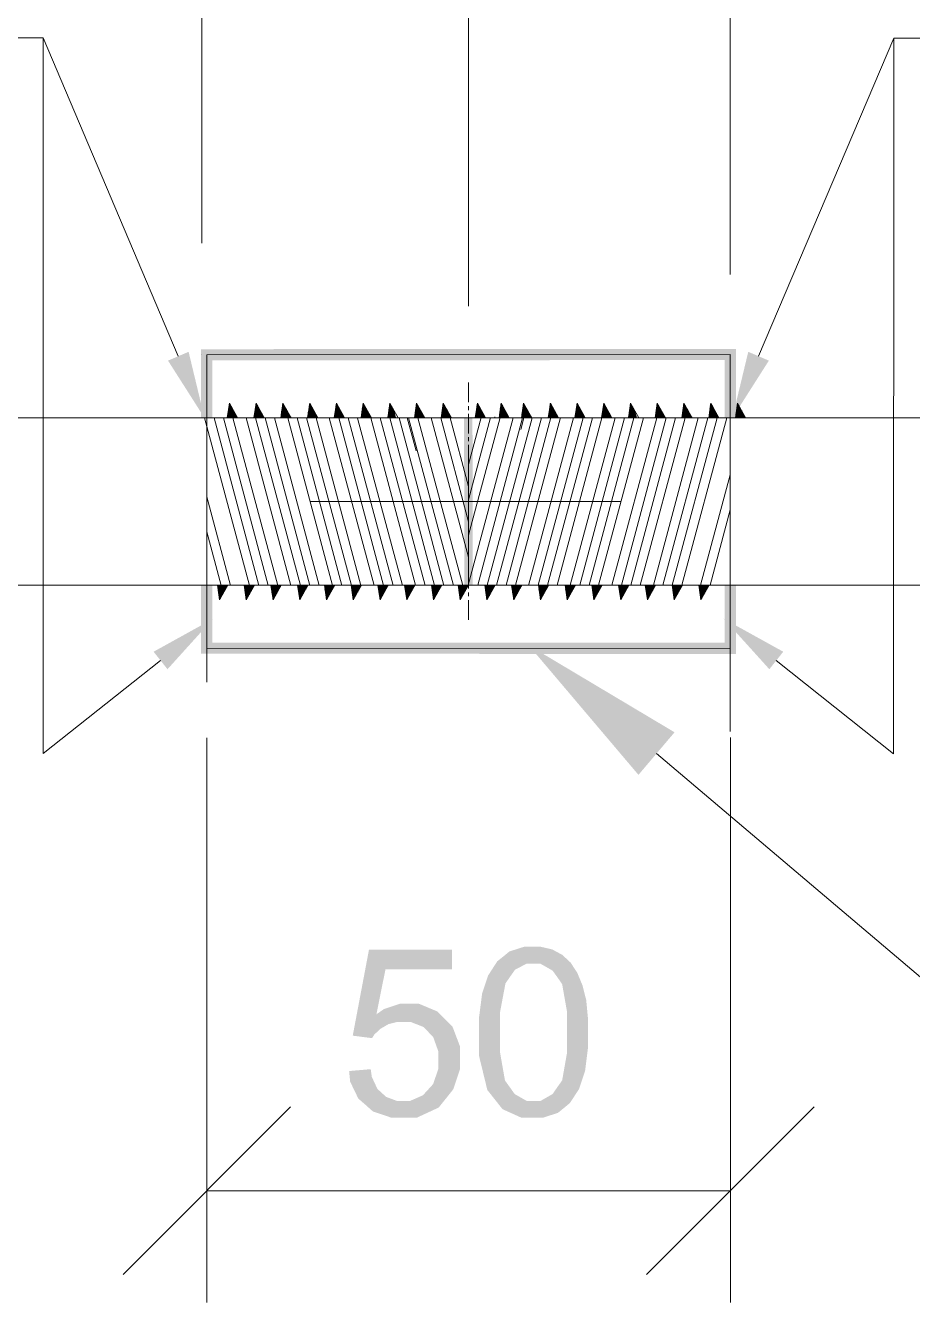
# Model space of a CAD drawing. Header units: millimetres. Extents: x 2 to 579, y 1 to 405.
# Drawn here: x 252.52 to 259.67, y 84.36 to 94.64 of the extents above; entities that cross this region are included whole.
import ezdxf

# ---------------------------------------------------------------- set-up
doc = ezdxf.new("R2010")
doc.units = ezdxf.units.MM
doc.linetypes.add('XKITLINE00', pattern=[0])
doc.layers.add('LinkedObject', color=7, linetype='Continuous', lineweight=0)

# ---------------------------------------------------------------- blocks, each defined once
blk = doc.blocks.new('*A4')
at = {"layer": 'LinkedObject'}
for color, points in [(6, [(253.667, 91.944), (253.833, 92.015), (253.961, 91.483)]), (4, [(258.244, 92.038), (254.024, 91.947), (253.934, 92.036)]), (4, [(253.934, 92.036), (254.024, 91.485), (253.934, 91.484)]), (4, [(254.024, 91.947), (254.024, 91.485), (253.934, 92.036)]), (4, [(258.154, 91.948), (254.024, 91.947), (258.244, 92.038)]), (4, [(258.244, 91.484), (258.154, 91.948), (258.244, 92.038)]), (6, [(258.344, 92.015), (258.51, 91.944), (258.216, 91.482)]), (4, [(258.154, 91.484), (258.154, 91.948), (258.244, 91.484)]), (4, [(256.053, 91.484), (256.124, 90.135), (256.056, 90.134)]), (4, [(256.121, 91.484), (256.124, 90.135), (256.053, 91.484)]), (4, [(254.023, 90.135), (254.024, 89.673), (253.933, 90.134)]), (4, [(253.933, 90.134), (254.024, 89.673), (253.934, 89.583)]), (4, [(258.244, 89.581), (258.154, 90.135), (258.244, 90.134)]), (4, [(258.154, 89.671), (258.154, 90.135), (258.244, 89.581)]), (6, [(253.663, 89.458), (253.551, 89.599), (254.03, 89.864)]), (6, [(258.626, 89.599), (258.514, 89.458), (258.147, 89.864)]), (4, [(254.024, 89.673), (258.154, 89.671), (253.934, 89.583)]), (4, [(253.934, 89.583), (258.154, 89.671), (258.244, 89.581)]), (1, [(257.75, 88.95), (257.459, 88.607), (256.574, 89.651)]), (7, [(255.42, 87.041), (255.156, 86.506), (255.287, 87.199)]), (7, [(255.957, 87.041), (255.287, 87.199), (255.957, 87.199)]), (7, [(255.42, 87.041), (255.287, 87.199), (255.957, 87.041)]), (7, [(256.464, 87.037), (256.321, 87.105), (256.37, 87.144)]), (7, [(256.418, 87.184), (256.555, 87.085), (256.37, 87.144)]), (7, [(256.37, 87.144), (256.555, 87.085), (256.464, 87.037)]), (7, [(256.54, 87.223), (256.555, 87.085), (256.418, 87.184)]), (7, [(256.614, 87.223), (256.555, 87.085), (256.54, 87.223)]), (7, [(256.555, 87.085), (256.614, 87.223), (256.612, 87.085)]), (7, [(256.614, 87.223), (256.67, 87.085), (256.612, 87.085)]), (7, [(256.763, 87.201), (256.614, 87.223), (256.668, 87.223)]), (7, [(256.804, 87.179), (256.614, 87.223), (256.763, 87.201)]), (7, [(256.767, 87.03), (256.614, 87.223), (256.804, 87.179)]), (7, [(256.67, 87.085), (256.614, 87.223), (256.767, 87.03)]), (7, [(256.804, 87.179), (256.806, 86.976), (256.767, 87.03)]), (7, [(256.845, 87.157), (256.806, 86.976), (256.804, 87.179)]), (7, [(256.913, 87.094), (256.806, 86.976), (256.845, 87.157)]), (7, [(255.347, 86.678), (255.156, 86.506), (255.42, 87.041)]), (7, [(256.321, 87.105), (256.43, 86.989), (256.248, 86.992)]), (7, [(256.43, 86.989), (256.321, 87.105), (256.464, 87.037)]), (7, [(256.939, 87.053), (256.806, 86.976), (256.913, 87.094)]), (7, [(256.939, 87.053), (256.844, 86.921), (256.806, 86.976)]), (7, [(256.966, 87.012), (256.844, 86.921), (256.939, 87.053)]), (7, [(256.387, 86.927), (256.174, 86.653), (256.223, 86.919)]), (7, [(256.344, 86.699), (256.174, 86.653), (256.387, 86.927)]), (7, [(256.248, 86.992), (256.43, 86.989), (256.223, 86.919)]), (7, [(256.223, 86.919), (256.43, 86.989), (256.387, 86.927)]), (7, [(257.008, 86.911), (256.844, 86.921), (256.966, 87.012)]), (7, [(256.223, 86.919), (256.174, 86.653), (256.199, 86.846)]), (7, [(257.023, 86.852), (256.883, 86.7), (256.844, 86.921)]), (7, [(257.023, 86.852), (256.844, 86.921), (257.008, 86.911)]), (7, [(257.038, 86.793), (256.883, 86.7), (257.023, 86.852)]), (7, [(255.535, 86.763), (255.347, 86.678), (255.407, 86.72)]), (7, [(255.517, 86.617), (255.347, 86.678), (255.535, 86.763)]), (7, [(255.517, 86.617), (255.535, 86.763), (255.557, 86.617)]), (7, [(255.557, 86.617), (255.535, 86.763), (255.622, 86.617)]), (7, [(255.601, 86.763), (255.622, 86.617), (255.535, 86.763)]), (7, [(255.838, 86.701), (255.601, 86.763), (255.69, 86.763)]), (7, [(255.726, 86.576), (255.601, 86.763), (255.838, 86.701)]), (7, [(255.622, 86.617), (255.601, 86.763), (255.726, 86.576)]), (7, [(257.053, 86.634), (256.883, 86.7), (257.038, 86.793)]), (7, [(255.156, 86.506), (255.347, 86.678), (255.444, 86.599)]), (7, [(255.444, 86.599), (255.347, 86.678), (255.517, 86.617)]), (7, [(255.726, 86.576), (255.838, 86.701), (255.766, 86.535)]), (7, [(255.766, 86.535), (255.838, 86.701), (255.805, 86.494)]), (7, [(255.899, 86.64), (255.805, 86.494), (255.838, 86.701)]), (7, [(255.805, 86.494), (255.899, 86.64), (255.845, 86.382)]), (7, [(255.845, 86.382), (255.899, 86.64), (256.02, 86.421)]), (7, [(256.02, 86.421), (255.899, 86.64), (255.96, 86.579)]), (7, [(256.174, 86.533), (256.344, 86.699), (256.344, 86.533)]), (7, [(256.174, 86.653), (256.344, 86.699), (256.174, 86.533)]), (7, [(257.053, 86.634), (256.883, 86.533), (256.883, 86.7)]), (7, [(257.053, 86.533), (256.883, 86.533), (257.053, 86.634)]), (7, [(255.412, 86.58), (255.156, 86.506), (255.444, 86.599)]), (7, [(255.38, 86.562), (255.156, 86.506), (255.412, 86.58)]), (7, [(255.33, 86.515), (255.156, 86.506), (255.38, 86.562)]), (7, [(255.156, 86.506), (255.33, 86.515), (255.312, 86.486)]), (7, [(256.344, 86.533), (256.174, 86.343), (256.174, 86.533)]), (7, [(256.344, 86.367), (256.174, 86.343), (256.344, 86.533)]), (7, [(257.053, 86.533), (256.883, 86.367), (256.883, 86.533)]), (7, [(257.053, 86.415), (256.883, 86.367), (257.053, 86.533)]), (7, [(255.845, 86.382), (256.02, 86.421), (255.845, 86.311)]), (7, [(255.845, 86.311), (256.02, 86.421), (255.845, 86.236)]), (7, [(256.02, 86.325), (255.845, 86.236), (256.02, 86.421)]), (7, [(256.844, 86.146), (257.053, 86.415), (257.004, 86.149)]), (7, [(256.883, 86.367), (257.053, 86.415), (256.844, 86.146)]), (7, [(257.004, 86.149), (257.053, 86.415), (257.029, 86.223)]), (7, [(255.804, 86.116), (256.02, 86.325), (255.914, 86.008)]), (7, [(255.845, 86.236), (256.02, 86.325), (255.804, 86.116)]), (7, [(255.914, 86.008), (256.02, 86.325), (255.967, 86.075)]), (7, [(255.967, 86.075), (256.02, 86.325), (256.02, 86.234)]), (7, [(256.344, 86.367), (256.308, 85.984), (256.174, 86.343)]), (7, [(256.174, 86.343), (256.308, 85.984), (256.241, 86.068)]), (7, [(256.383, 86.145), (256.308, 85.984), (256.344, 86.367)]), (7, [(255.31, 86.173), (255.127, 86.221), (255.301, 86.236)]), (7, [(255.127, 86.221), (255.26, 85.948), (255.135, 86.136)]), (7, [(255.31, 86.173), (255.26, 85.948), (255.127, 86.221)]), (7, [(255.135, 86.136), (255.26, 85.948), (255.201, 85.999)]), (7, [(255.355, 86.077), (255.26, 85.948), (255.31, 86.173)]), (7, [(255.804, 86.116), (255.914, 86.008), (255.763, 86.071)]), (7, [(256.308, 85.984), (256.383, 86.145), (256.422, 86.091)]), (7, [(257.004, 86.149), (256.805, 86.091), (256.844, 86.146)]), (7, [(256.98, 86.076), (256.805, 86.091), (257.004, 86.149)]), (7, [(255.26, 85.948), (255.355, 86.077), (255.318, 85.896)]), (7, [(255.39, 86.045), (255.318, 85.896), (255.355, 86.077)]), (7, [(255.425, 86.013), (255.318, 85.896), (255.39, 86.045)]), (7, [(255.425, 86.013), (255.56, 85.845), (255.318, 85.896)]), (7, [(255.51, 85.981), (255.56, 85.845), (255.425, 86.013)]), (7, [(255.56, 85.845), (255.914, 86.008), (255.672, 85.845)]), (7, [(255.62, 85.981), (255.914, 86.008), (255.56, 85.845)]), (7, [(255.722, 86.026), (255.914, 86.008), (255.62, 85.981)]), (7, [(255.672, 85.845), (255.914, 86.008), (255.849, 85.927)]), (7, [(255.763, 86.071), (255.914, 86.008), (255.722, 86.026)]), (7, [(256.461, 86.036), (256.308, 85.984), (256.422, 86.091)]), (7, [(256.461, 86.036), (256.614, 85.845), (256.308, 85.984)]), (7, [(256.557, 85.981), (256.614, 85.845), (256.461, 86.036)]), (7, [(256.859, 85.924), (256.671, 85.981), (256.767, 86.036)]), (7, [(256.805, 86.091), (256.907, 85.964), (256.767, 86.036)]), (7, [(256.767, 86.036), (256.907, 85.964), (256.859, 85.924)]), (7, [(256.907, 85.964), (256.805, 86.091), (256.98, 86.076)]), (7, [(255.318, 85.896), (255.56, 85.845), (255.468, 85.845)]), (7, [(255.56, 85.981), (255.56, 85.845), (255.51, 85.981)]), (7, [(255.62, 85.981), (255.56, 85.845), (255.56, 85.981)]), (7, [(256.308, 85.984), (256.614, 85.845), (256.363, 85.914)]), (7, [(256.363, 85.914), (256.614, 85.845), (256.516, 85.845)]), (7, [(256.614, 85.845), (256.557, 85.981), (256.614, 85.981)]), (7, [(256.614, 85.845), (256.671, 85.981), (256.688, 85.845)]), (7, [(256.671, 85.981), (256.614, 85.845), (256.614, 85.981)]), (7, [(256.81, 85.884), (256.671, 85.981), (256.859, 85.924)]), (7, [(256.688, 85.845), (256.671, 85.981), (256.81, 85.884)])]:
    blk.add_hatch(color=color, dxfattribs=at).paths.add_polyline_path(points, flags=17)
at = {"layer": 'LinkedObject', "color": 6, "linetype": 'XKITLINE00', "lineweight": 0}
for p, q in [((253.939, 92.891), (253.939, 101.571)), ((256.089, 92.384), (256.089, 101.571)), ((256.089, 92.668), (256.089, 101.571)), ((258.199, 92.639), (258.199, 101.571)), ((252.661, 94.543), (247.666, 94.543)), ((253.75, 91.98), (252.661, 94.543)), ((252.661, 88.778), (252.661, 94.543)), ((258.427, 91.979), (259.517, 94.542)), ((259.516, 88.777), (259.517, 94.542)), ((259.517, 94.542), (264.512, 94.542)), ((254.816, 90.81), (257.316, 90.81)), ((253.607, 89.528), (252.661, 88.778)), ((258.57, 89.528), (259.516, 88.777)), ((253.98, 88.905), (253.98, 84.357)), ((258.2, 88.907), (258.2, 84.357)), ((254.655, 85.932), (253.305, 84.582)), ((257.525, 84.582), (258.875, 85.932)), ((253.98, 85.257), (258.2, 85.257))]:
    blk.add_line(p, q, dxfattribs=at)
at = {"layer": 'LinkedObject', "color": 7, "linetype": 'XKITLINE00', "lineweight": 0}
for p, q in [((253.939, 91.991), (253.939, 91.991)), ((256.089, 91.768), (256.089, 91.768)), ((258.199, 91.739), (258.199, 91.739)), ((241.523, 91.484), (270.657, 91.484)), ((256.089, 91.484), (256.089, 91.484)), ((270.657, 90.135), (241.523, 90.135)), ((253.98, 89.805), (253.98, 89.805)), ((258.2, 89.807), (258.2, 89.807)), ((258.2, 85.257), (258.2, 85.257))]:
    blk.add_line(p, q, dxfattribs=at)
at = {"layer": 'LinkedObject', "color": 4, "linetype": 'XKITLINE00', "lineweight": 0}
for p, q in [((253.979, 91.991), (258.199, 91.993)), ((253.979, 91.485), (253.979, 91.991)), ((258.199, 91.484), (258.199, 91.993)), ((258.199, 91.993), (258.199, 88.956)), ((253.979, 91.844), (253.979, 89.355)), ((256.089, 91.107), (256.089, 90.135)), ((253.979, 90.135), (253.979, 89.628)), ((258.199, 90.135), (258.199, 89.626)), ((253.979, 89.628), (258.199, 89.626))]:
    blk.add_line(p, q, dxfattribs=at)
at = {"layer": 'LinkedObject', "color": 9, "linetype": 'XKITLINE00', "lineweight": 0}
for p, q in [((256.089, 91.609), (256.089, 91.768)), ((256.089, 91.546), (256.089, 91.577)), ((256.089, 91.359), (256.089, 91.515)), ((256.089, 91.356), (256.089, 91.485)), ((256.089, 91.296), (256.089, 91.327)), ((256.089, 91.294), (256.089, 91.325)), ((256.089, 91.109), (256.089, 91.265)), ((256.089, 91.106), (256.089, 91.263)), ((256.089, 91.046), (256.089, 91.077)), ((256.089, 91.044), (256.089, 91.075)), ((256.089, 90.859), (256.089, 91.015)), ((256.089, 90.856), (256.089, 91.013)), ((256.089, 90.796), (256.089, 90.827)), ((256.089, 90.794), (256.089, 90.825)), ((256.089, 90.609), (256.089, 90.765)), ((256.089, 90.606), (256.089, 90.763)), ((256.089, 90.546), (256.089, 90.577)), ((256.089, 90.544), (256.089, 90.575)), ((256.089, 90.359), (256.089, 90.515)), ((256.089, 90.356), (256.089, 90.513)), ((256.089, 90.296), (256.089, 90.327)), ((256.089, 90.294), (256.089, 90.325)), ((256.089, 90.109), (256.089, 90.265)), ((256.089, 90.135), (256.089, 90.263)), ((256.089, 90.046), (256.089, 90.077)), ((256.089, 89.855), (256.089, 90.015))]:
    blk.add_line(p, q, dxfattribs=at)
at = {"layer": 'LinkedObject', "color": 1, "linetype": 'XKITLINE00', "lineweight": 0}
for p, q in [((254.162, 91.602), (254.145, 91.484)), ((254.155, 91.557), (254.175, 91.484)), ((254.158, 91.571), (254.181, 91.484)), ((254.159, 91.579), (254.184, 91.484)), ((254.161, 91.593), (254.19, 91.484)), ((254.228, 91.484), (254.162, 91.602)), ((254.162, 91.6), (254.193, 91.484)), ((254.172, 91.584), (254.199, 91.484)), ((254.178, 91.574), (254.202, 91.484)), ((254.189, 91.553), (254.208, 91.484)), ((254.378, 91.602), (254.36, 91.484)), ((254.371, 91.557), (254.391, 91.484)), ((254.373, 91.572), (254.397, 91.484)), ((254.374, 91.579), (254.4, 91.484)), ((254.376, 91.593), (254.406, 91.484)), ((254.377, 91.601), (254.409, 91.484)), ((254.443, 91.484), (254.378, 91.602)), ((254.388, 91.584), (254.415, 91.484)), ((254.394, 91.573), (254.418, 91.484)), ((254.405, 91.553), (254.424, 91.484)), ((254.593, 91.602), (254.576, 91.484)), ((254.586, 91.55), (254.603, 91.484)), ((254.587, 91.558), (254.606, 91.484)), ((254.589, 91.572), (254.612, 91.484)), ((254.59, 91.579), (254.615, 91.484)), ((254.592, 91.594), (254.621, 91.484)), ((254.659, 91.484), (254.593, 91.602)), ((254.593, 91.601), (254.624, 91.484)), ((254.604, 91.583), (254.63, 91.484)), ((254.609, 91.573), (254.633, 91.484)), ((254.621, 91.552), (254.639, 91.484)), ((254.809, 91.602), (254.791, 91.484)), ((254.801, 91.551), (254.819, 91.484)), ((254.802, 91.558), (254.822, 91.484)), ((254.804, 91.572), (254.828, 91.484)), ((254.805, 91.58), (254.831, 91.484)), ((254.807, 91.594), (254.837, 91.484)), ((254.874, 91.484), (254.809, 91.602)), ((254.809, 91.601), (254.84, 91.484)), ((254.819, 91.583), (254.846, 91.484)), ((254.825, 91.572), (254.849, 91.484)), ((254.837, 91.552), (254.855, 91.484)), ((255.024, 91.602), (255.007, 91.484)), ((255.017, 91.551), (255.035, 91.484)), ((255.018, 91.558), (255.038, 91.484)), ((255.02, 91.573), (255.044, 91.484)), ((255.021, 91.58), (255.047, 91.484)), ((255.023, 91.594), (255.053, 91.484)), ((255.024, 91.602), (255.056, 91.484)), ((255.09, 91.484), (255.024, 91.602)), ((255.035, 91.582), (255.062, 91.484)), ((255.041, 91.572), (255.065, 91.484)), ((255.053, 91.551), (255.071, 91.484)), ((255.24, 91.602), (255.223, 91.484)), ((255.232, 91.551), (255.25, 91.484)), ((255.233, 91.558), (255.253, 91.484)), ((255.235, 91.573), (255.259, 91.484)), ((255.237, 91.58), (255.262, 91.484)), ((255.239, 91.595), (255.268, 91.484)), ((255.24, 91.602), (255.271, 91.484)), ((255.306, 91.484), (255.24, 91.602)), ((255.251, 91.582), (255.277, 91.484)), ((255.257, 91.572), (255.28, 91.484)), ((255.268, 91.551), (255.286, 91.484)), ((255.455, 91.602), (255.438, 91.484)), ((255.448, 91.552), (255.466, 91.484)), ((255.449, 91.559), (255.469, 91.484)), ((255.451, 91.573), (255.475, 91.484)), ((255.452, 91.58), (255.478, 91.484)), ((255.454, 91.595), (255.484, 91.484)), ((255.455, 91.602), (255.487, 91.484)), ((255.521, 91.484), (255.455, 91.602)), ((255.467, 91.581), (255.493, 91.484)), ((255.473, 91.571), (255.496, 91.484)), ((255.484, 91.55), (255.502, 91.484)), ((255.671, 91.602), (255.654, 91.484)), ((255.664, 91.556), (255.684, 91.484)), ((255.666, 91.571), (255.689, 91.484)), ((255.667, 91.578), (255.692, 91.484)), ((255.669, 91.592), (255.698, 91.484)), ((255.67, 91.6), (255.701, 91.484)), ((255.737, 91.484), (255.671, 91.602)), ((255.68, 91.585), (255.707, 91.484)), ((255.686, 91.575), (255.71, 91.484)), ((255.698, 91.554), (255.716, 91.484)), ((255.886, 91.602), (255.869, 91.484)), ((255.88, 91.557), (255.899, 91.484)), ((255.882, 91.571), (255.905, 91.484)), ((255.883, 91.578), (255.908, 91.484)), ((255.885, 91.593), (255.914, 91.484)), ((255.952, 91.484), (255.886, 91.602)), ((255.886, 91.6), (255.917, 91.484)), ((255.896, 91.584), (255.923, 91.484)), ((255.902, 91.574), (255.926, 91.484)), ((255.914, 91.553), (255.932, 91.484)), ((256.161, 91.602), (256.144, 91.484)), ((256.154, 91.557), (256.174, 91.484)), ((256.156, 91.571), (256.18, 91.484)), ((256.157, 91.579), (256.183, 91.484)), ((256.16, 91.593), (256.189, 91.484)), ((256.227, 91.484), (256.161, 91.602)), ((256.161, 91.6), (256.192, 91.484)), ((256.171, 91.584), (256.198, 91.484)), ((256.177, 91.574), (256.201, 91.484)), ((256.188, 91.553), (256.207, 91.484)), ((256.352, 91.602), (256.335, 91.484)), ((256.345, 91.557), (256.365, 91.484)), ((256.347, 91.572), (256.371, 91.484)), ((256.349, 91.579), (256.374, 91.484)), ((256.351, 91.593), (256.38, 91.484)), ((256.418, 91.484), (256.352, 91.602)), ((256.352, 91.601), (256.383, 91.484)), ((256.362, 91.584), (256.389, 91.484)), ((256.368, 91.573), (256.392, 91.484)), ((256.38, 91.553), (256.398, 91.484)), ((256.533, 91.602), (256.516, 91.484)), ((256.525, 91.55), (256.543, 91.484)), ((256.527, 91.557), (256.546, 91.484)), ((256.529, 91.572), (256.552, 91.484)), ((256.53, 91.579), (256.555, 91.484)), ((256.532, 91.594), (256.561, 91.484)), ((256.599, 91.484), (256.533, 91.602)), ((256.533, 91.601), (256.564, 91.484)), ((256.544, 91.583), (256.57, 91.484)), ((256.549, 91.573), (256.573, 91.484)), ((256.561, 91.552), (256.579, 91.484)), ((256.749, 91.602), (256.731, 91.484)), ((256.741, 91.551), (256.759, 91.484)), ((256.742, 91.558), (256.762, 91.484)), ((256.744, 91.572), (256.768, 91.484)), ((256.745, 91.58), (256.771, 91.484)), ((256.747, 91.594), (256.777, 91.484)), ((256.748, 91.601), (256.78, 91.484)), ((256.814, 91.484), (256.749, 91.602)), ((256.759, 91.583), (256.786, 91.484)), ((256.765, 91.572), (256.789, 91.484)), ((256.777, 91.552), (256.795, 91.484)), ((256.964, 91.602), (256.947, 91.484)), ((256.957, 91.551), (256.975, 91.484)), ((256.958, 91.558), (256.978, 91.484)), ((256.96, 91.573), (256.984, 91.484)), ((256.961, 91.58), (256.987, 91.484)), ((256.963, 91.594), (256.993, 91.484)), ((256.964, 91.602), (256.996, 91.484)), ((257.03, 91.484), (256.964, 91.602)), ((256.975, 91.582), (257.002, 91.484)), ((256.981, 91.572), (257.005, 91.484)), ((256.993, 91.551), (257.011, 91.484)), ((257.18, 91.602), (257.162, 91.484)), ((257.172, 91.551), (257.19, 91.484)), ((257.173, 91.558), (257.193, 91.484)), ((257.175, 91.573), (257.199, 91.484)), ((257.176, 91.58), (257.202, 91.484)), ((257.179, 91.595), (257.208, 91.484)), ((257.18, 91.602), (257.211, 91.484)), ((257.245, 91.484), (257.18, 91.602)), ((257.191, 91.582), (257.217, 91.484)), ((257.197, 91.571), (257.22, 91.484)), ((257.208, 91.551), (257.226, 91.484)), ((257.395, 91.602), (257.378, 91.484)), ((257.388, 91.551), (257.406, 91.484)), ((257.389, 91.559), (257.409, 91.484)), ((257.391, 91.573), (257.415, 91.484)), ((257.392, 91.58), (257.418, 91.484)), ((257.394, 91.595), (257.424, 91.484)), ((257.395, 91.602), (257.427, 91.484)), ((257.461, 91.484), (257.395, 91.602)), ((257.407, 91.581), (257.433, 91.484)), ((257.413, 91.571), (257.436, 91.484)), ((257.424, 91.55), (257.442, 91.484)), ((257.611, 91.602), (257.594, 91.484)), ((257.604, 91.556), (257.623, 91.484)), ((257.606, 91.571), (257.629, 91.484)), ((257.607, 91.578), (257.632, 91.484)), ((257.609, 91.592), (257.638, 91.484)), ((257.61, 91.6), (257.641, 91.484)), ((257.677, 91.484), (257.611, 91.602)), ((257.62, 91.585), (257.647, 91.484)), ((257.626, 91.575), (257.65, 91.484)), ((257.638, 91.554), (257.656, 91.484)), ((257.826, 91.602), (257.809, 91.484)), ((257.82, 91.557), (257.839, 91.484)), ((257.822, 91.571), (257.845, 91.484)), ((257.823, 91.578), (257.848, 91.484)), ((257.825, 91.593), (257.854, 91.484)), ((257.892, 91.484), (257.826, 91.602)), ((257.826, 91.6), (257.857, 91.484)), ((257.836, 91.584), (257.863, 91.484)), ((257.842, 91.574), (257.866, 91.484)), ((257.853, 91.553), (257.872, 91.484)), ((258.042, 91.602), (258.025, 91.484)), ((258.035, 91.557), (258.055, 91.484)), ((258.037, 91.571), (258.061, 91.484)), ((258.038, 91.579), (258.064, 91.484)), ((258.041, 91.593), (258.07, 91.484)), ((258.108, 91.484), (258.042, 91.602)), ((258.042, 91.6), (258.073, 91.484)), ((258.052, 91.584), (258.079, 91.484)), ((258.058, 91.574), (258.082, 91.484)), ((258.069, 91.553), (258.088, 91.484)), ((258.257, 91.602), (258.24, 91.484)), ((258.251, 91.557), (258.27, 91.484)), ((258.253, 91.572), (258.276, 91.484)), ((258.254, 91.579), (258.279, 91.484)), ((258.256, 91.593), (258.285, 91.484)), ((258.323, 91.484), (258.257, 91.602)), ((258.257, 91.601), (258.288, 91.484)), ((258.268, 91.584), (258.294, 91.484)), ((258.274, 91.573), (258.297, 91.484)), ((258.285, 91.553), (258.303, 91.484)), ((253.961, 91.483), (254.323, 90.133)), ((254.038, 91.483), (254.399, 90.133)), ((254.114, 91.482), (254.475, 90.133)), ((254.145, 91.484), (254.145, 91.484)), ((254.146, 91.492), (254.148, 91.484)), ((254.148, 91.506), (254.154, 91.484)), ((254.149, 91.513), (254.157, 91.484)), ((254.151, 91.528), (254.163, 91.484)), ((254.152, 91.535), (254.166, 91.484)), ((254.154, 91.55), (254.172, 91.484)), ((254.19, 91.482), (254.551, 90.133)), ((254.195, 91.543), (254.211, 91.484)), ((254.207, 91.522), (254.217, 91.484)), ((254.212, 91.512), (254.22, 91.484)), ((254.224, 91.491), (254.226, 91.484)), ((254.296, 91.483), (254.658, 90.133)), ((254.36, 91.485), (254.361, 91.484)), ((254.361, 91.492), (254.364, 91.484)), ((254.364, 91.507), (254.37, 91.484)), ((254.365, 91.514), (254.373, 91.484)), ((254.367, 91.528), (254.379, 91.484)), ((254.368, 91.535), (254.382, 91.484)), ((254.37, 91.55), (254.388, 91.484)), ((254.373, 91.482), (254.734, 90.133)), ((254.411, 91.542), (254.427, 91.484)), ((254.422, 91.521), (254.433, 91.484)), ((254.428, 91.511), (254.436, 91.484)), ((254.44, 91.49), (254.441, 91.484)), ((254.449, 91.482), (254.81, 90.133)), ((254.525, 91.482), (254.886, 90.132)), ((254.576, 91.485), (254.576, 91.484)), ((254.577, 91.492), (254.579, 91.484)), ((254.579, 91.507), (254.585, 91.484)), ((254.58, 91.514), (254.588, 91.484)), ((254.582, 91.529), (254.594, 91.484)), ((254.583, 91.536), (254.597, 91.484)), ((254.627, 91.542), (254.642, 91.484)), ((254.632, 91.482), (254.993, 90.133)), ((254.638, 91.521), (254.648, 91.484)), ((254.644, 91.511), (254.651, 91.484)), ((254.656, 91.49), (254.657, 91.484)), ((254.708, 91.482), (255.069, 90.133)), ((254.784, 91.482), (255.145, 90.132)), ((254.792, 91.485), (254.792, 91.484)), ((254.793, 91.493), (254.795, 91.484)), ((254.795, 91.507), (254.801, 91.484)), ((254.796, 91.514), (254.804, 91.484)), ((254.798, 91.529), (254.81, 91.484)), ((254.799, 91.536), (254.813, 91.484)), ((254.843, 91.541), (254.858, 91.484)), ((254.854, 91.521), (254.864, 91.484)), ((254.86, 91.51), (254.867, 91.484)), ((254.86, 91.482), (255.222, 90.132)), ((254.871, 91.49), (254.873, 91.484)), ((254.967, 91.482), (255.328, 90.133)), ((255.007, 91.486), (255.008, 91.484)), ((255.008, 91.493), (255.011, 91.484)), ((255.01, 91.507), (255.017, 91.484)), ((255.011, 91.515), (255.02, 91.484)), ((255.014, 91.529), (255.026, 91.484)), ((255.015, 91.536), (255.029, 91.484)), ((255.043, 91.482), (255.404, 90.132)), ((255.058, 91.541), (255.074, 91.484)), ((255.07, 91.52), (255.08, 91.484)), ((255.076, 91.51), (255.083, 91.484)), ((255.087, 91.489), (255.089, 91.484)), ((255.119, 91.482), (255.481, 90.132)), ((255.195, 91.481), (255.557, 90.132)), ((255.223, 91.486), (255.223, 91.484)), ((255.224, 91.493), (255.226, 91.484)), ((255.226, 91.508), (255.232, 91.484)), ((255.227, 91.515), (255.235, 91.484)), ((255.229, 91.529), (255.241, 91.484)), ((255.23, 91.537), (255.244, 91.484)), ((255.274, 91.54), (255.289, 91.484)), ((255.286, 91.52), (255.295, 91.484)), ((255.291, 91.509), (255.298, 91.484)), ((255.301, 91.483), (255.663, 90.134)), ((255.303, 91.489), (255.304, 91.484)), ((255.378, 91.483), (255.739, 90.133)), ((255.438, 91.486), (255.439, 91.484)), ((255.439, 91.494), (255.442, 91.484)), ((255.442, 91.508), (255.448, 91.484)), ((255.443, 91.515), (255.451, 91.484)), ((255.445, 91.53), (255.457, 91.484)), ((255.446, 91.537), (255.46, 91.484)), ((255.454, 91.483), (255.815, 90.133)), ((255.53, 91.483), (255.891, 90.133)), ((255.596, 91.484), (255.667, 91.216)), ((255.606, 91.482), (255.968, 90.133)), ((255.655, 91.491), (255.657, 91.484)), ((255.657, 91.506), (255.663, 91.484)), ((255.658, 91.513), (255.666, 91.484)), ((255.66, 91.527), (255.672, 91.484)), ((255.661, 91.535), (255.675, 91.484)), ((255.663, 91.549), (255.681, 91.484)), ((255.682, 91.482), (256.044, 90.133)), ((255.704, 91.543), (255.719, 91.484)), ((255.715, 91.523), (255.725, 91.484)), ((255.721, 91.512), (255.728, 91.484)), ((255.732, 91.492), (255.734, 91.484)), ((255.788, 91.484), (256.089, 90.362)), ((255.865, 91.484), (256.089, 90.646)), ((255.869, 91.484), (255.869, 91.484)), ((255.87, 91.491), (255.872, 91.484)), ((255.872, 91.506), (255.878, 91.484)), ((255.873, 91.513), (255.881, 91.484)), ((255.876, 91.528), (255.887, 91.484)), ((255.877, 91.535), (255.89, 91.484)), ((255.879, 91.549), (255.896, 91.484)), ((255.919, 91.543), (255.935, 91.484)), ((255.931, 91.522), (255.941, 91.484)), ((255.937, 91.512), (255.944, 91.484)), ((255.941, 91.483), (256.089, 90.93)), ((255.948, 91.491), (255.95, 91.484)), ((256.085, 91.484), (256.085, 91.484)), ((256.449, 91.484), (256.087, 90.134)), ((256.088, 91.484), (256.088, 91.484)), ((256.343, 91.485), (256.089, 90.539)), ((256.266, 91.485), (256.089, 90.823)), ((256.19, 91.485), (256.089, 91.106)), ((256.146, 91.506), (256.152, 91.484)), ((256.148, 91.513), (256.156, 91.484)), ((256.15, 91.528), (256.162, 91.484)), ((256.151, 91.535), (256.165, 91.484)), ((256.152, 91.512), (256.16, 91.484)), ((256.153, 91.55), (256.171, 91.484)), ((256.525, 91.484), (256.163, 90.134)), ((256.164, 91.491), (256.166, 91.484)), ((256.194, 91.543), (256.21, 91.484)), ((256.206, 91.522), (256.216, 91.484)), ((256.601, 91.484), (256.24, 90.135)), ((256.3, 91.485), (256.301, 91.484)), ((256.301, 91.492), (256.304, 91.484)), ((256.677, 91.484), (256.316, 90.135)), ((256.338, 91.506), (256.344, 91.484)), ((256.339, 91.514), (256.347, 91.484)), ((256.341, 91.528), (256.353, 91.484)), ((256.342, 91.535), (256.356, 91.484)), ((256.344, 91.55), (256.362, 91.484)), ((256.38, 91.49), (256.381, 91.484)), ((256.385, 91.542), (256.401, 91.484)), ((256.753, 91.485), (256.392, 90.135)), ((256.397, 91.521), (256.407, 91.484)), ((256.403, 91.511), (256.41, 91.484)), ((256.83, 91.485), (256.468, 90.135)), ((256.536, 91.484), (256.511, 91.39)), ((256.516, 91.485), (256.516, 91.484)), ((256.517, 91.492), (256.519, 91.484)), ((256.519, 91.507), (256.525, 91.484)), ((256.52, 91.514), (256.528, 91.484)), ((256.522, 91.529), (256.534, 91.484)), ((256.523, 91.536), (256.537, 91.484)), ((256.567, 91.542), (256.582, 91.484)), ((256.936, 91.483), (256.574, 90.133)), ((256.578, 91.521), (256.588, 91.484)), ((256.584, 91.511), (256.591, 91.484)), ((256.596, 91.49), (256.597, 91.484)), ((257.012, 91.483), (256.65, 90.134)), ((257.088, 91.483), (256.727, 90.134)), ((256.732, 91.485), (256.732, 91.484)), ((256.733, 91.493), (256.735, 91.484)), ((256.735, 91.507), (256.741, 91.484)), ((256.736, 91.514), (256.744, 91.484)), ((256.738, 91.529), (256.75, 91.484)), ((256.739, 91.536), (256.753, 91.484)), ((256.782, 91.541), (256.798, 91.484)), ((256.794, 91.521), (256.804, 91.484)), ((256.8, 91.51), (256.807, 91.484)), ((257.164, 91.484), (256.803, 90.134)), ((256.811, 91.489), (256.813, 91.484)), ((257.271, 91.483), (256.909, 90.134)), ((256.947, 91.486), (256.948, 91.484)), ((256.948, 91.493), (256.951, 91.484)), ((256.95, 91.507), (256.957, 91.484)), ((256.951, 91.515), (256.96, 91.484)), ((256.954, 91.529), (256.966, 91.484)), ((256.955, 91.536), (256.969, 91.484)), ((257.347, 91.483), (256.986, 90.134)), ((256.998, 91.541), (257.014, 91.484)), ((257.01, 91.52), (257.019, 91.484)), ((257.016, 91.51), (257.022, 91.484)), ((257.027, 91.489), (257.028, 91.484)), ((257.423, 91.484), (257.062, 90.134)), ((257.499, 91.484), (257.138, 90.134)), ((257.163, 91.486), (257.163, 91.484)), ((257.164, 91.493), (257.166, 91.484)), ((257.166, 91.508), (257.172, 91.484)), ((257.167, 91.515), (257.175, 91.484)), ((257.169, 91.529), (257.181, 91.484)), ((257.17, 91.537), (257.184, 91.484)), ((257.214, 91.54), (257.229, 91.484)), ((257.226, 91.52), (257.235, 91.484)), ((257.231, 91.509), (257.238, 91.484)), ((257.243, 91.489), (257.244, 91.484)), ((257.606, 91.483), (257.244, 90.134)), ((257.378, 91.486), (257.379, 91.484)), ((257.379, 91.494), (257.382, 91.484)), ((257.382, 91.508), (257.388, 91.484)), ((257.383, 91.515), (257.391, 91.484)), ((257.385, 91.53), (257.397, 91.484)), ((257.386, 91.537), (257.4, 91.484)), ((257.758, 91.484), (257.397, 90.134)), ((257.835, 91.484), (257.473, 90.135)), ((257.941, 91.484), (257.58, 90.134)), ((257.595, 91.491), (257.596, 91.484)), ((257.597, 91.506), (257.602, 91.484)), ((257.598, 91.513), (257.605, 91.484)), ((257.6, 91.527), (257.611, 91.484)), ((257.601, 91.535), (257.614, 91.484)), ((257.603, 91.549), (257.62, 91.484)), ((257.643, 91.544), (257.659, 91.484)), ((257.655, 91.523), (257.665, 91.484)), ((258.017, 91.484), (257.656, 90.134)), ((257.661, 91.512), (257.668, 91.484)), ((257.672, 91.492), (257.674, 91.484)), ((258.093, 91.484), (257.732, 90.135)), ((258.17, 91.484), (257.808, 90.135)), ((257.809, 91.484), (257.809, 91.484)), ((257.81, 91.491), (257.812, 91.484)), ((257.812, 91.506), (257.818, 91.484)), ((257.813, 91.513), (257.821, 91.484)), ((257.815, 91.528), (257.827, 91.484)), ((257.817, 91.535), (257.83, 91.484)), ((257.819, 91.549), (257.836, 91.484)), ((257.859, 91.543), (257.875, 91.484)), ((257.871, 91.522), (257.881, 91.484)), ((257.877, 91.512), (257.884, 91.484)), ((257.888, 91.491), (257.89, 91.484)), ((258.025, 91.484), (258.025, 91.484)), ((258.026, 91.492), (258.028, 91.484)), ((258.028, 91.506), (258.034, 91.484)), ((258.029, 91.513), (258.037, 91.484)), ((258.031, 91.528), (258.043, 91.484)), ((258.032, 91.535), (258.046, 91.484)), ((258.034, 91.55), (258.052, 91.484)), ((258.075, 91.543), (258.091, 91.484)), ((258.087, 91.522), (258.097, 91.484)), ((258.092, 91.512), (258.1, 91.484)), ((258.104, 91.491), (258.106, 91.484)), ((258.24, 91.485), (258.241, 91.484)), ((258.241, 91.492), (258.244, 91.484)), ((258.243, 91.507), (258.25, 91.484)), ((258.245, 91.514), (258.253, 91.484)), ((258.247, 91.528), (258.258, 91.484)), ((258.248, 91.535), (258.261, 91.484)), ((258.25, 91.55), (258.267, 91.484)), ((258.291, 91.542), (258.306, 91.484)), ((258.302, 91.521), (258.312, 91.484)), ((258.308, 91.511), (258.315, 91.484)), ((258.32, 91.49), (258.321, 91.484)), ((258.199, 91.025), (257.96, 90.135)), ((253.979, 90.848), (254.171, 90.133)), ((258.199, 90.741), (258.036, 90.135)), ((253.979, 90.564), (254.095, 90.133)), ((254.083, 90.016), (254.065, 90.135)), ((254.067, 90.135), (254.093, 90.036)), ((254.07, 90.135), (254.095, 90.039)), ((254.076, 90.135), (254.099, 90.047)), ((254.079, 90.135), (254.101, 90.05)), ((254.148, 90.135), (254.083, 90.016)), ((254.085, 90.135), (254.105, 90.057)), ((254.088, 90.135), (254.107, 90.061)), ((254.094, 90.135), (254.111, 90.068)), ((254.097, 90.135), (254.113, 90.072)), ((254.103, 90.135), (254.118, 90.079)), ((254.106, 90.135), (254.12, 90.083)), ((254.112, 90.135), (254.124, 90.09)), ((254.115, 90.135), (254.126, 90.094)), ((254.121, 90.135), (254.13, 90.101)), ((254.124, 90.135), (254.132, 90.105)), ((254.13, 90.135), (254.136, 90.112)), ((254.133, 90.135), (254.138, 90.116)), ((254.139, 90.135), (254.142, 90.123)), ((254.142, 90.135), (254.144, 90.126)), ((254.148, 90.135), (254.148, 90.134)), ((254.298, 90.016), (254.281, 90.135)), ((254.282, 90.135), (254.309, 90.036)), ((254.285, 90.135), (254.311, 90.039)), ((254.291, 90.135), (254.315, 90.047)), ((254.294, 90.135), (254.317, 90.05)), ((254.364, 90.135), (254.298, 90.016)), ((254.3, 90.135), (254.321, 90.058)), ((254.303, 90.135), (254.323, 90.061)), ((254.309, 90.135), (254.327, 90.068)), ((254.312, 90.135), (254.329, 90.072)), ((254.318, 90.135), (254.333, 90.079)), ((254.321, 90.135), (254.335, 90.083)), ((254.327, 90.135), (254.339, 90.09)), ((254.33, 90.135), (254.341, 90.094)), ((254.336, 90.135), (254.345, 90.101)), ((254.339, 90.135), (254.347, 90.105)), ((254.345, 90.135), (254.351, 90.112)), ((254.348, 90.135), (254.353, 90.116)), ((254.354, 90.135), (254.357, 90.123)), ((254.357, 90.135), (254.359, 90.127)), ((254.363, 90.135), (254.364, 90.134)), ((254.514, 90.016), (254.496, 90.135)), ((254.498, 90.135), (254.525, 90.036)), ((254.501, 90.135), (254.527, 90.04)), ((254.507, 90.135), (254.531, 90.047)), ((254.51, 90.135), (254.533, 90.05)), ((254.579, 90.135), (254.514, 90.016)), ((254.516, 90.135), (254.537, 90.058)), ((254.519, 90.135), (254.539, 90.061)), ((254.525, 90.135), (254.543, 90.069)), ((254.528, 90.135), (254.545, 90.072)), ((254.534, 90.135), (254.549, 90.08)), ((254.537, 90.135), (254.551, 90.083)), ((254.543, 90.135), (254.555, 90.09)), ((254.546, 90.135), (254.557, 90.094)), ((254.552, 90.135), (254.561, 90.101)), ((254.555, 90.135), (254.563, 90.105)), ((254.561, 90.135), (254.567, 90.112)), ((254.564, 90.135), (254.569, 90.116)), ((254.57, 90.135), (254.573, 90.123)), ((254.573, 90.135), (254.575, 90.127)), ((254.579, 90.135), (254.579, 90.134)), ((254.729, 90.016), (254.712, 90.135)), ((254.714, 90.135), (254.74, 90.036)), ((254.717, 90.135), (254.742, 90.04)), ((254.723, 90.135), (254.746, 90.047)), ((254.726, 90.135), (254.748, 90.051)), ((254.795, 90.135), (254.729, 90.016)), ((254.732, 90.135), (254.752, 90.058)), ((254.735, 90.135), (254.754, 90.062)), ((254.741, 90.135), (254.758, 90.069)), ((254.744, 90.135), (254.76, 90.072)), ((254.75, 90.135), (254.764, 90.08)), ((254.753, 90.135), (254.766, 90.083)), ((254.759, 90.135), (254.771, 90.091)), ((254.762, 90.135), (254.773, 90.094)), ((254.768, 90.135), (254.777, 90.101)), ((254.771, 90.135), (254.779, 90.105)), ((254.777, 90.135), (254.783, 90.112)), ((254.78, 90.135), (254.785, 90.116)), ((254.786, 90.135), (254.789, 90.123)), ((254.789, 90.135), (254.791, 90.127)), ((254.795, 90.135), (254.795, 90.134)), ((254.945, 90.016), (254.928, 90.135)), ((254.929, 90.135), (254.956, 90.036)), ((254.932, 90.135), (254.958, 90.04)), ((254.938, 90.135), (254.962, 90.047)), ((254.941, 90.135), (254.964, 90.051)), ((255.011, 90.135), (254.945, 90.016)), ((254.947, 90.135), (254.968, 90.058)), ((254.95, 90.135), (254.97, 90.062)), ((254.956, 90.135), (254.974, 90.069)), ((254.959, 90.135), (254.976, 90.073)), ((254.965, 90.135), (254.98, 90.08)), ((254.968, 90.135), (254.982, 90.083)), ((254.974, 90.135), (254.986, 90.091)), ((254.977, 90.135), (254.988, 90.094)), ((254.983, 90.135), (254.992, 90.102)), ((254.986, 90.135), (254.994, 90.105)), ((254.992, 90.135), (254.998, 90.113)), ((254.995, 90.135), (255, 90.116)), ((255.001, 90.135), (255.004, 90.123)), ((255.004, 90.135), (255.006, 90.127)), ((255.01, 90.135), (255.01, 90.134)), ((255.16, 90.016), (255.143, 90.135)), ((255.145, 90.135), (255.171, 90.036)), ((255.148, 90.135), (255.173, 90.04)), ((255.154, 90.135), (255.177, 90.047)), ((255.157, 90.135), (255.18, 90.051)), ((255.226, 90.135), (255.16, 90.016)), ((255.163, 90.135), (255.184, 90.058)), ((255.166, 90.135), (255.186, 90.062)), ((255.172, 90.135), (255.19, 90.069)), ((255.175, 90.135), (255.192, 90.073)), ((255.181, 90.135), (255.196, 90.08)), ((255.184, 90.135), (255.198, 90.084)), ((255.19, 90.135), (255.202, 90.091)), ((255.193, 90.135), (255.204, 90.095)), ((255.199, 90.135), (255.208, 90.102)), ((255.202, 90.135), (255.21, 90.105)), ((255.208, 90.135), (255.214, 90.113)), ((255.211, 90.135), (255.216, 90.116)), ((255.217, 90.135), (255.22, 90.124)), ((255.22, 90.135), (255.222, 90.127)), ((255.226, 90.135), (255.226, 90.134)), ((255.376, 90.016), (255.359, 90.135)), ((255.361, 90.135), (255.387, 90.037)), ((255.364, 90.135), (255.389, 90.04)), ((255.37, 90.135), (255.393, 90.047)), ((255.373, 90.135), (255.395, 90.051)), ((255.442, 90.135), (255.376, 90.016)), ((255.379, 90.135), (255.399, 90.058)), ((255.382, 90.135), (255.401, 90.062)), ((255.388, 90.135), (255.405, 90.069)), ((255.391, 90.135), (255.407, 90.073)), ((255.397, 90.135), (255.411, 90.08)), ((255.4, 90.135), (255.413, 90.084)), ((255.406, 90.135), (255.417, 90.091)), ((255.409, 90.135), (255.419, 90.095)), ((255.415, 90.135), (255.423, 90.102)), ((255.418, 90.135), (255.425, 90.106)), ((255.424, 90.135), (255.43, 90.113)), ((255.427, 90.135), (255.432, 90.116)), ((255.433, 90.135), (255.436, 90.124)), ((255.436, 90.135), (255.438, 90.127)), ((255.591, 90.016), (255.574, 90.135)), ((255.575, 90.135), (255.602, 90.035)), ((255.578, 90.135), (255.604, 90.039)), ((255.584, 90.135), (255.608, 90.046)), ((255.587, 90.135), (255.61, 90.05)), ((255.657, 90.135), (255.591, 90.016)), ((255.593, 90.135), (255.614, 90.057)), ((255.596, 90.135), (255.616, 90.061)), ((255.602, 90.135), (255.62, 90.068)), ((255.605, 90.135), (255.622, 90.072)), ((255.611, 90.135), (255.626, 90.079)), ((255.614, 90.135), (255.628, 90.083)), ((255.62, 90.135), (255.632, 90.09)), ((255.623, 90.135), (255.634, 90.093)), ((255.629, 90.135), (255.638, 90.101)), ((255.632, 90.135), (255.64, 90.104)), ((255.638, 90.135), (255.644, 90.112)), ((255.641, 90.135), (255.646, 90.115)), ((255.647, 90.135), (255.65, 90.122)), ((255.65, 90.135), (255.653, 90.126)), ((255.656, 90.135), (255.657, 90.133)), ((255.807, 90.016), (255.79, 90.135)), ((255.791, 90.135), (255.818, 90.035)), ((255.794, 90.135), (255.82, 90.039)), ((255.8, 90.135), (255.824, 90.046)), ((255.803, 90.135), (255.826, 90.05)), ((255.873, 90.135), (255.807, 90.016)), ((255.809, 90.135), (255.83, 90.057)), ((255.812, 90.135), (255.832, 90.061)), ((255.818, 90.135), (255.836, 90.068)), ((255.821, 90.135), (255.838, 90.072)), ((255.827, 90.135), (255.842, 90.079)), ((255.83, 90.135), (255.844, 90.083)), ((255.836, 90.135), (255.848, 90.09)), ((255.839, 90.135), (255.85, 90.094)), ((255.845, 90.135), (255.854, 90.101)), ((255.848, 90.135), (255.856, 90.104)), ((255.854, 90.135), (255.86, 90.112)), ((255.857, 90.135), (255.862, 90.115)), ((255.863, 90.135), (255.866, 90.123)), ((255.866, 90.135), (255.868, 90.126)), ((255.872, 90.135), (255.872, 90.133)), ((256.023, 90.016), (256.005, 90.135)), ((256.007, 90.135), (256.033, 90.036)), ((256.01, 90.135), (256.035, 90.039)), ((256.016, 90.135), (256.039, 90.047)), ((256.019, 90.135), (256.041, 90.05)), ((256.088, 90.135), (256.023, 90.016)), ((256.025, 90.135), (256.045, 90.057)), ((256.028, 90.135), (256.047, 90.061)), ((256.034, 90.135), (256.051, 90.068)), ((256.037, 90.135), (256.053, 90.072)), ((256.043, 90.135), (256.057, 90.079)), ((256.046, 90.135), (256.06, 90.083)), ((256.052, 90.135), (256.064, 90.09)), ((256.055, 90.135), (256.066, 90.094)), ((256.061, 90.135), (256.07, 90.101)), ((256.064, 90.135), (256.072, 90.105)), ((256.07, 90.135), (256.076, 90.112)), ((256.073, 90.135), (256.078, 90.115)), ((256.079, 90.135), (256.082, 90.123)), ((256.082, 90.135), (256.084, 90.126)), ((256.088, 90.135), (256.088, 90.134)), ((256.238, 90.016), (256.221, 90.135)), ((256.222, 90.135), (256.249, 90.036)), ((256.225, 90.135), (256.251, 90.039)), ((256.231, 90.135), (256.255, 90.047)), ((256.234, 90.135), (256.257, 90.05)), ((256.304, 90.135), (256.238, 90.016)), ((256.24, 90.135), (256.261, 90.058)), ((256.243, 90.135), (256.263, 90.061)), ((256.249, 90.135), (256.267, 90.068)), ((256.252, 90.135), (256.269, 90.072)), ((256.258, 90.135), (256.273, 90.079)), ((256.261, 90.135), (256.275, 90.083)), ((256.267, 90.135), (256.279, 90.09)), ((256.27, 90.135), (256.281, 90.094)), ((256.276, 90.135), (256.285, 90.101)), ((256.279, 90.135), (256.287, 90.105)), ((256.285, 90.135), (256.291, 90.112)), ((256.288, 90.135), (256.293, 90.116)), ((256.294, 90.135), (256.297, 90.123)), ((256.297, 90.135), (256.299, 90.127)), ((256.303, 90.135), (256.303, 90.134)), ((256.454, 90.016), (256.436, 90.135)), ((256.438, 90.135), (256.464, 90.036)), ((256.441, 90.135), (256.467, 90.04)), ((256.447, 90.135), (256.471, 90.047)), ((256.45, 90.135), (256.473, 90.05)), ((256.519, 90.135), (256.454, 90.016)), ((256.456, 90.135), (256.477, 90.058)), ((256.459, 90.135), (256.479, 90.061)), ((256.465, 90.135), (256.483, 90.069)), ((256.468, 90.135), (256.485, 90.072)), ((256.474, 90.135), (256.489, 90.079)), ((256.477, 90.135), (256.491, 90.083)), ((256.483, 90.135), (256.495, 90.09)), ((256.486, 90.135), (256.497, 90.094)), ((256.492, 90.135), (256.501, 90.101)), ((256.495, 90.135), (256.503, 90.105)), ((256.501, 90.135), (256.507, 90.112)), ((256.504, 90.135), (256.509, 90.116)), ((256.51, 90.135), (256.513, 90.123)), ((256.513, 90.135), (256.515, 90.127)), ((256.519, 90.135), (256.519, 90.134)), ((256.669, 90.016), (256.652, 90.135)), ((256.654, 90.135), (256.68, 90.036)), ((256.657, 90.135), (256.682, 90.04)), ((256.663, 90.135), (256.686, 90.047)), ((256.666, 90.135), (256.688, 90.051)), ((256.735, 90.135), (256.669, 90.016)), ((256.672, 90.135), (256.692, 90.058)), ((256.675, 90.135), (256.694, 90.061)), ((256.681, 90.135), (256.698, 90.069)), ((256.684, 90.135), (256.7, 90.072)), ((256.69, 90.135), (256.704, 90.08)), ((256.693, 90.135), (256.706, 90.083)), ((256.699, 90.135), (256.71, 90.091)), ((256.702, 90.135), (256.712, 90.094)), ((256.708, 90.135), (256.717, 90.101)), ((256.711, 90.135), (256.719, 90.105)), ((256.717, 90.135), (256.723, 90.112)), ((256.72, 90.135), (256.725, 90.116)), ((256.726, 90.135), (256.729, 90.123)), ((256.729, 90.135), (256.731, 90.127)), ((256.735, 90.135), (256.735, 90.134)), ((256.885, 90.016), (256.868, 90.135)), ((256.869, 90.135), (256.896, 90.036)), ((256.872, 90.135), (256.898, 90.04)), ((256.878, 90.135), (256.902, 90.047)), ((256.881, 90.135), (256.904, 90.051)), ((256.951, 90.135), (256.885, 90.016)), ((256.887, 90.135), (256.908, 90.058)), ((256.89, 90.135), (256.91, 90.062)), ((256.896, 90.135), (256.914, 90.069)), ((256.899, 90.135), (256.916, 90.073)), ((256.905, 90.135), (256.92, 90.08)), ((256.908, 90.135), (256.922, 90.083)), ((256.914, 90.135), (256.926, 90.091)), ((256.917, 90.135), (256.928, 90.094)), ((256.923, 90.135), (256.932, 90.102)), ((256.926, 90.135), (256.934, 90.105)), ((256.932, 90.135), (256.938, 90.112)), ((256.935, 90.135), (256.94, 90.116)), ((256.941, 90.135), (256.944, 90.123)), ((256.944, 90.135), (256.946, 90.127)), ((256.95, 90.135), (256.95, 90.134)), ((257.1, 90.016), (257.083, 90.135)), ((257.085, 90.135), (257.111, 90.036)), ((257.088, 90.135), (257.113, 90.04)), ((257.094, 90.135), (257.117, 90.047)), ((257.097, 90.135), (257.119, 90.051)), ((257.166, 90.135), (257.1, 90.016)), ((257.103, 90.135), (257.124, 90.058)), ((257.106, 90.135), (257.126, 90.062)), ((257.112, 90.135), (257.13, 90.069)), ((257.115, 90.135), (257.132, 90.073)), ((257.121, 90.135), (257.136, 90.08)), ((257.124, 90.135), (257.138, 90.084)), ((257.13, 90.135), (257.142, 90.091)), ((257.133, 90.135), (257.144, 90.094)), ((257.139, 90.135), (257.148, 90.102)), ((257.142, 90.135), (257.15, 90.105)), ((257.148, 90.135), (257.154, 90.113)), ((257.151, 90.135), (257.156, 90.116)), ((257.157, 90.135), (257.16, 90.124)), ((257.16, 90.135), (257.162, 90.127)), ((257.166, 90.135), (257.166, 90.134)), ((257.316, 90.016), (257.299, 90.135)), ((257.301, 90.135), (257.327, 90.037)), ((257.304, 90.135), (257.329, 90.04)), ((257.31, 90.135), (257.333, 90.047)), ((257.313, 90.135), (257.335, 90.051)), ((257.382, 90.135), (257.316, 90.016)), ((257.319, 90.135), (257.339, 90.058)), ((257.322, 90.135), (257.341, 90.062)), ((257.328, 90.135), (257.345, 90.069)), ((257.331, 90.135), (257.347, 90.073)), ((257.337, 90.135), (257.351, 90.08)), ((257.34, 90.135), (257.353, 90.084)), ((257.346, 90.135), (257.357, 90.091)), ((257.349, 90.135), (257.359, 90.095)), ((257.355, 90.135), (257.363, 90.102)), ((257.358, 90.135), (257.365, 90.106)), ((257.364, 90.135), (257.369, 90.113)), ((257.367, 90.135), (257.372, 90.116)), ((257.373, 90.135), (257.376, 90.124)), ((257.376, 90.135), (257.378, 90.127)), ((257.531, 90.016), (257.514, 90.135)), ((257.515, 90.135), (257.542, 90.035)), ((257.518, 90.135), (257.544, 90.039)), ((257.524, 90.135), (257.548, 90.046)), ((257.527, 90.135), (257.55, 90.05)), ((257.597, 90.135), (257.531, 90.016)), ((257.533, 90.135), (257.554, 90.057)), ((257.536, 90.135), (257.556, 90.061)), ((257.542, 90.135), (257.56, 90.068)), ((257.545, 90.135), (257.562, 90.072)), ((257.551, 90.135), (257.566, 90.079)), ((257.554, 90.135), (257.568, 90.083)), ((257.56, 90.135), (257.572, 90.09)), ((257.563, 90.135), (257.574, 90.093)), ((257.569, 90.135), (257.578, 90.101)), ((257.572, 90.135), (257.58, 90.104)), ((257.578, 90.135), (257.584, 90.112)), ((257.581, 90.135), (257.586, 90.115)), ((257.587, 90.135), (257.59, 90.122)), ((257.59, 90.135), (257.592, 90.126)), ((257.596, 90.135), (257.597, 90.133)), ((257.747, 90.016), (257.73, 90.135)), ((257.731, 90.135), (257.758, 90.035)), ((257.734, 90.135), (257.76, 90.039)), ((257.74, 90.135), (257.764, 90.046)), ((257.743, 90.135), (257.766, 90.05)), ((257.813, 90.135), (257.747, 90.016)), ((257.749, 90.135), (257.77, 90.057)), ((257.752, 90.135), (257.772, 90.061)), ((257.758, 90.135), (257.776, 90.068)), ((257.761, 90.135), (257.778, 90.072)), ((257.767, 90.135), (257.782, 90.079)), ((257.77, 90.135), (257.784, 90.083)), ((257.776, 90.135), (257.788, 90.09)), ((257.779, 90.135), (257.79, 90.094)), ((257.785, 90.135), (257.794, 90.101)), ((257.788, 90.135), (257.796, 90.104)), ((257.794, 90.135), (257.8, 90.112)), ((257.797, 90.135), (257.802, 90.115)), ((257.803, 90.135), (257.806, 90.123)), ((257.806, 90.135), (257.808, 90.126)), ((257.812, 90.135), (257.812, 90.134)), ((257.962, 90.016), (257.945, 90.135)), ((257.947, 90.135), (257.973, 90.036)), ((257.95, 90.135), (257.975, 90.039)), ((257.956, 90.135), (257.979, 90.047)), ((257.959, 90.135), (257.981, 90.05)), ((258.028, 90.135), (257.962, 90.016)), ((257.965, 90.135), (257.985, 90.057)), ((257.968, 90.135), (257.987, 90.061)), ((257.974, 90.135), (257.991, 90.068)), ((257.977, 90.135), (257.993, 90.072)), ((257.983, 90.135), (257.997, 90.079)), ((257.986, 90.135), (257.999, 90.083)), ((257.992, 90.135), (258.003, 90.09)), ((257.995, 90.135), (258.006, 90.094)), ((258.001, 90.135), (258.01, 90.101)), ((258.004, 90.135), (258.012, 90.105)), ((258.01, 90.135), (258.016, 90.112)), ((258.013, 90.135), (258.018, 90.116)), ((258.019, 90.135), (258.022, 90.123)), ((258.022, 90.135), (258.024, 90.126)), ((258.028, 90.135), (258.028, 90.134)), ((254.071, 90.097), (254.089, 90.028)), ((254.074, 90.072), (254.087, 90.025)), ((254.082, 90.023), (254.083, 90.017)), ((254.286, 90.098), (254.305, 90.029)), ((254.29, 90.074), (254.303, 90.025)), ((254.297, 90.025), (254.299, 90.018)), ((254.502, 90.099), (254.52, 90.029)), ((254.505, 90.075), (254.518, 90.025)), ((254.512, 90.026), (254.514, 90.018)), ((254.717, 90.1), (254.736, 90.029)), ((254.721, 90.076), (254.734, 90.025)), ((254.728, 90.027), (254.73, 90.018)), ((254.932, 90.101), (254.952, 90.029)), ((254.936, 90.077), (254.95, 90.025)), ((254.943, 90.028), (254.946, 90.018)), ((255.148, 90.102), (255.167, 90.029)), ((255.151, 90.078), (255.165, 90.026)), ((255.159, 90.029), (255.161, 90.018)), ((255.363, 90.103), (255.383, 90.029)), ((255.367, 90.079), (255.381, 90.026)), ((255.374, 90.03), (255.377, 90.018)), ((255.58, 90.095), (255.598, 90.028)), ((255.584, 90.07), (255.596, 90.024)), ((255.591, 90.021), (255.592, 90.017)), ((255.795, 90.096), (255.814, 90.028)), ((255.799, 90.071), (255.812, 90.025)), ((255.806, 90.022), (255.807, 90.017)), ((256.011, 90.097), (256.029, 90.028)), ((256.014, 90.072), (256.027, 90.025)), ((256.021, 90.023), (256.023, 90.017)), ((256.226, 90.098), (256.245, 90.029)), ((256.23, 90.074), (256.243, 90.025)), ((256.237, 90.024), (256.239, 90.018)), ((256.442, 90.099), (256.46, 90.029)), ((256.445, 90.075), (256.458, 90.025)), ((256.452, 90.026), (256.454, 90.018)), ((256.657, 90.1), (256.676, 90.029)), ((256.661, 90.076), (256.674, 90.025)), ((256.668, 90.027), (256.67, 90.018)), ((256.872, 90.101), (256.892, 90.029)), ((256.876, 90.077), (256.89, 90.025)), ((256.883, 90.028), (256.886, 90.018)), ((257.088, 90.102), (257.107, 90.029)), ((257.091, 90.078), (257.105, 90.026)), ((257.098, 90.029), (257.101, 90.018)), ((257.303, 90.103), (257.323, 90.029)), ((257.307, 90.079), (257.321, 90.026)), ((257.314, 90.03), (257.317, 90.018)), ((257.52, 90.095), (257.538, 90.028)), ((257.524, 90.07), (257.536, 90.024)), ((257.531, 90.021), (257.532, 90.017)), ((257.735, 90.096), (257.753, 90.028)), ((257.739, 90.071), (257.751, 90.025)), ((257.746, 90.022), (257.747, 90.017)), ((257.951, 90.097), (257.969, 90.028)), ((257.954, 90.072), (257.967, 90.025)), ((257.961, 90.023), (257.963, 90.017)), ((257.604, 88.778), (262.71, 84.453))]:
    blk.add_line(p, q, dxfattribs=at)
at = {"layer": 'LinkedObject', "color": 15, "linetype": 'XKITLINE00', "lineweight": 0}
blk.add_line((257.682, 91.484), (257.321, 90.134), dxfattribs=at)

msp = doc.modelspace()

# ---------------------------------------------------------------- block references
at = {"lineweight": 0}
msp.add_blockref('*A4', (0, 0), dxfattribs=at)

doc.saveas('drawing.dxf')
